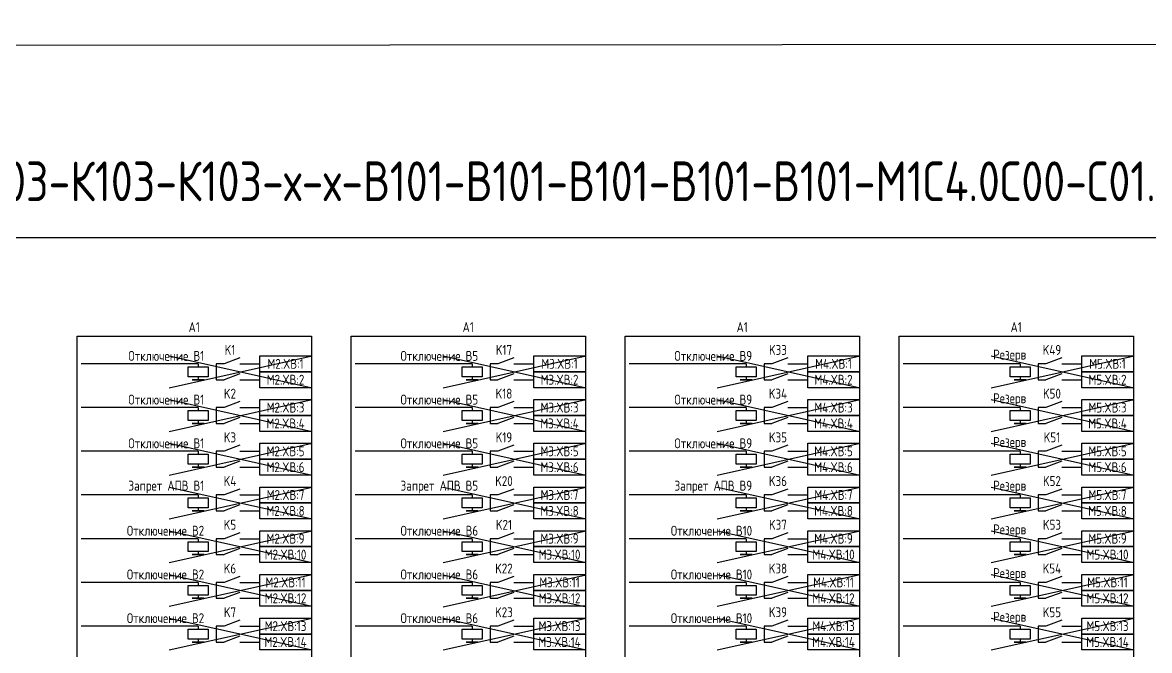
# Model space of a CAD drawing. Header units: millimetres. Extents: x -1043 to 5194, y -96 to 1568.
# Drawn here: x -706.3 to -422.5, y 460 to 618 of the extents above; entities that cross this region are included whole.
import ezdxf

# ---------------------------------------------------------------- set-up
doc = ezdxf.new("R2010")
doc.units = ezdxf.units.MM
doc.styles.add('Gost_type_A', font='GOST_A.TTF')

msp = doc.modelspace()

# ---------------------------------------------------------------- linework, layer by layer
at = {"color": 210}
for p, q in [((-669.37, 534.12), (-633.37, 526.12)), ((-669.37, 526.12), (-633.37, 534.12)), ((-600.37, 534.12), (-564.37, 526.12)), ((-600.37, 526.12), (-564.37, 534.12)), ((-531.37, 534.12), (-495.37, 526.12)), ((-531.37, 526.12), (-495.37, 534.12)), ((-531.37, 534.12), (-495.37, 526.12)), ((-531.37, 526.12), (-495.37, 534.12)), ((-669.37, 523.12), (-633.37, 515.12)), ((-669.37, 515.12), (-633.37, 523.12)), ((-600.37, 523.12), (-564.37, 515.12)), ((-600.37, 515.12), (-564.37, 523.12)), ((-531.37, 523.12), (-495.37, 515.12)), ((-531.37, 515.12), (-495.37, 523.12)), ((-669.37, 512.12), (-633.37, 504.12)), ((-669.37, 504.12), (-633.37, 512.12)), ((-600.37, 512.12), (-564.37, 504.12)), ((-600.37, 504.12), (-564.37, 512.12)), ((-531.37, 512.12), (-495.37, 504.12)), ((-531.37, 504.12), (-495.37, 512.12)), ((-669.37, 501.12), (-633.37, 493.12)), ((-669.37, 493.12), (-633.37, 501.12)), ((-600.37, 501.12), (-564.37, 493.12)), ((-600.37, 493.12), (-564.37, 501.12)), ((-531.37, 501.12), (-495.37, 493.12)), ((-531.37, 493.12), (-495.37, 501.12)), ((-669.37, 490.12), (-633.37, 482.12)), ((-669.37, 482.12), (-633.37, 490.12)), ((-600.37, 490.12), (-564.37, 482.12)), ((-600.37, 482.12), (-564.37, 490.12)), ((-531.37, 490.12), (-495.37, 482.12)), ((-531.37, 482.12), (-495.37, 490.12)), ((-669.37, 479.12), (-633.37, 471.12)), ((-669.37, 471.12), (-633.37, 479.12)), ((-600.37, 479), (-564.37, 471)), ((-600.37, 471), (-564.37, 479)), ((-531.37, 479.12), (-495.37, 471.12)), ((-531.37, 471.12), (-495.37, 479.12)), ((-669.37, 468.12), (-633.37, 460.12)), ((-669.37, 460.12), (-633.37, 468.12)), ((-600.37, 468.12), (-564.37, 460.12)), ((-600.37, 460.12), (-564.37, 468.12)), ((-531.37, 468.12), (-495.37, 460.12)), ((-531.37, 460.12), (-495.37, 468.12))]:
    msp.add_line(p, q, dxfattribs=at)
at = {"ltscale": 4.32}
for p, q in [((-651.56, 533.62), (-655.56, 532.12)), ((-582.56, 533.62), (-586.56, 532.12)), ((-513.56, 533.62), (-517.56, 532.12)), ((-444.56, 533.62), (-448.56, 532.12)), ((-651.56, 529.62), (-655.56, 528.12)), ((-582.56, 529.62), (-586.56, 528.12)), ((-513.56, 529.62), (-517.56, 528.12)), ((-444.56, 529.62), (-448.56, 528.12)), ((-651.56, 522.62), (-655.56, 521.12)), ((-582.56, 522.62), (-586.56, 521.12)), ((-513.56, 522.62), (-517.56, 521.12)), ((-444.56, 522.62), (-448.56, 521.12)), ((-651.56, 518.62), (-655.56, 517.12)), ((-582.56, 518.62), (-586.56, 517.12)), ((-513.56, 518.62), (-517.56, 517.12)), ((-444.56, 518.62), (-448.56, 517.12)), ((-651.56, 511.62), (-655.56, 510.12)), ((-582.56, 511.62), (-586.56, 510.12)), ((-513.56, 511.62), (-517.56, 510.12)), ((-444.56, 511.62), (-448.56, 510.12)), ((-651.56, 507.62), (-655.56, 506.12)), ((-582.56, 507.62), (-586.56, 506.12)), ((-513.56, 507.62), (-517.56, 506.12)), ((-444.56, 507.62), (-448.56, 506.12)), ((-651.56, 500.62), (-655.56, 499.12)), ((-582.56, 500.62), (-586.56, 499.12)), ((-513.56, 500.62), (-517.56, 499.12)), ((-444.56, 500.62), (-448.56, 499.12)), ((-651.56, 496.62), (-655.56, 495.12)), ((-582.56, 496.62), (-586.56, 495.12)), ((-513.56, 496.62), (-517.56, 495.12)), ((-444.56, 496.62), (-448.56, 495.12)), ((-651.56, 489.62), (-655.56, 488.12)), ((-582.56, 489.62), (-586.56, 488.12)), ((-513.56, 489.62), (-517.56, 488.12)), ((-444.56, 489.62), (-448.56, 488.12)), ((-651.56, 485.62), (-655.56, 484.12)), ((-582.56, 485.62), (-586.56, 484.12)), ((-513.56, 485.62), (-517.56, 484.12)), ((-444.56, 485.62), (-448.56, 484.12)), ((-651.56, 478.62), (-655.56, 477.12)), ((-582.56, 478.62), (-586.56, 477.12)), ((-513.56, 478.62), (-517.56, 477.12)), ((-444.56, 478.62), (-448.56, 477.12)), ((-651.56, 474.62), (-655.56, 473.12)), ((-582.56, 474.62), (-586.56, 473.12)), ((-513.56, 474.62), (-517.56, 473.12)), ((-444.56, 474.62), (-448.56, 473.12)), ((-651.56, 467.62), (-655.56, 466.12)), ((-582.56, 467.62), (-586.56, 466.12)), ((-513.56, 467.62), (-517.56, 466.12)), ((-444.56, 467.62), (-448.56, 466.12)), ((-651.56, 463.62), (-655.56, 462.12)), ((-582.56, 463.62), (-586.56, 462.12)), ((-513.56, 463.62), (-517.56, 462.12)), ((-444.56, 463.62), (-448.56, 462.12))]:
    msp.add_line(p, q, dxfattribs=at)
at = {"color": 3}
for p, q in [((-462.37, 534.12), (-426.37, 526.12)), ((-462.37, 526.12), (-426.37, 534.12)), ((-462.37, 523.12), (-426.37, 515.12)), ((-462.37, 515.12), (-426.37, 523.12)), ((-462.37, 512.12), (-426.37, 504.12)), ((-462.37, 504.12), (-426.37, 512.12)), ((-462.37, 501.12), (-426.37, 493.12)), ((-462.37, 493.12), (-426.37, 501.12)), ((-462.37, 490.12), (-426.37, 482.12)), ((-462.37, 482.12), (-426.37, 490.12)), ((-462.37, 479.12), (-426.37, 471.12)), ((-462.37, 471.12), (-426.37, 479.12)), ((-462.37, 468.12), (-426.37, 460.12)), ((-462.37, 460.12), (-426.37, 468.12))]:
    msp.add_line(p, q, dxfattribs=at)
for p, q in [((-662.06, 532.12), (-691.56, 532.12)), ((-662.06, 532.12), (-662.06, 531.37)), ((-593.06, 532.12), (-622.56, 532.12)), ((-593.06, 532.12), (-593.06, 531.37)), ((-524.06, 532.12), (-553.56, 532.12)), ((-524.06, 532.12), (-524.06, 531.37)), ((-455.06, 532.12), (-484.56, 532.12)), ((-455.06, 532.12), (-455.06, 531.37)), ((-662.06, 528.87), (-662.06, 528.12)), ((-593.06, 528.87), (-593.06, 528.12)), ((-524.06, 528.87), (-524.06, 528.12)), ((-455.06, 528.87), (-455.06, 528.12)), ((-662.06, 521.12), (-691.56, 521.12)), ((-662.06, 521.12), (-662.06, 520.37)), ((-593.06, 521.12), (-622.56, 521.12)), ((-593.06, 521.12), (-593.06, 520.37)), ((-524.06, 521.12), (-553.56, 521.12)), ((-524.06, 521.12), (-524.06, 520.37)), ((-455.06, 521.12), (-484.56, 521.12)), ((-455.06, 521.12), (-455.06, 520.37)), ((-662.06, 517.87), (-662.06, 517.12)), ((-593.06, 517.87), (-593.06, 517.12)), ((-524.06, 517.87), (-524.06, 517.12)), ((-455.06, 517.87), (-455.06, 517.12)), ((-662.06, 510.12), (-691.56, 510.12)), ((-662.06, 510.12), (-662.06, 509.37)), ((-593.06, 510.12), (-622.56, 510.12)), ((-593.06, 510.12), (-593.06, 509.37)), ((-524.06, 510.12), (-553.56, 510.12)), ((-524.06, 510.12), (-524.06, 509.37)), ((-455.06, 510.12), (-484.56, 510.12)), ((-455.06, 510.12), (-455.06, 509.37)), ((-662.06, 506.87), (-662.06, 506.12)), ((-593.06, 506.87), (-593.06, 506.12)), ((-524.06, 506.87), (-524.06, 506.12)), ((-455.06, 506.87), (-455.06, 506.12)), ((-662.06, 499.12), (-691.56, 499.12)), ((-662.06, 499.12), (-662.06, 498.37)), ((-593.06, 499.12), (-622.56, 499.12)), ((-593.06, 499.12), (-593.06, 498.37)), ((-524.06, 499.12), (-553.56, 499.12)), ((-524.06, 499.12), (-524.06, 498.37)), ((-455.06, 499.12), (-484.56, 499.12)), ((-455.06, 499.12), (-455.06, 498.37)), ((-662.06, 495.87), (-662.06, 495.12)), ((-593.06, 495.87), (-593.06, 495.12)), ((-524.06, 495.87), (-524.06, 495.12)), ((-455.06, 495.87), (-455.06, 495.12)), ((-662.06, 488.12), (-691.56, 488.12)), ((-662.06, 488.12), (-662.06, 487.37)), ((-593.06, 488.12), (-622.56, 488.12)), ((-593.06, 488.12), (-593.06, 487.37)), ((-524.06, 488.12), (-553.56, 488.12)), ((-524.06, 488.12), (-524.06, 487.37)), ((-455.06, 488.12), (-484.56, 488.12)), ((-455.06, 488.12), (-455.06, 487.37)), ((-662.06, 484.87), (-662.06, 484.12)), ((-593.06, 484.87), (-593.06, 484.12)), ((-524.06, 484.87), (-524.06, 484.12)), ((-455.06, 484.87), (-455.06, 484.12)), ((-662.06, 477.12), (-691.56, 477.12)), ((-662.06, 477.12), (-662.06, 476.37)), ((-593.06, 477.12), (-622.56, 477.12)), ((-593.06, 477.12), (-593.06, 476.37)), ((-524.06, 477.12), (-553.56, 477.12)), ((-524.06, 477.12), (-524.06, 476.37)), ((-455.06, 477.12), (-484.56, 477.12)), ((-455.06, 477.12), (-455.06, 476.37)), ((-662.06, 473.87), (-662.06, 473.12)), ((-593.06, 473.87), (-593.06, 473.12)), ((-524.06, 473.87), (-524.06, 473.12)), ((-455.06, 473.87), (-455.06, 473.12)), ((-662.06, 466.12), (-691.56, 466.12)), ((-662.06, 466.12), (-662.06, 465.37)), ((-593.06, 466.12), (-622.56, 466.12)), ((-593.06, 466.12), (-593.06, 465.37)), ((-524.06, 466.12), (-553.56, 466.12)), ((-524.06, 466.12), (-524.06, 465.37)), ((-455.06, 466.12), (-484.56, 466.12)), ((-455.06, 466.12), (-455.06, 465.37)), ((-662.06, 462.87), (-662.06, 462.12)), ((-593.06, 462.87), (-593.06, 462.12)), ((-524.06, 462.87), (-524.06, 462.12)), ((-455.06, 462.87), (-455.06, 462.12))]:
    msp.add_line(p, q)
at = {"ltscale": 1.08}
for p, q in [((-655.56, 532.12), (-657.56, 532.12)), ((-657.56, 532.12), (-657.56, 528.12)), ((-651.56, 532.12), (-646.56, 532.12)), ((-586.56, 532.12), (-588.56, 532.12)), ((-588.56, 532.12), (-588.56, 528.12)), ((-582.56, 532.12), (-577.56, 532.12)), ((-517.56, 532.12), (-519.56, 532.12)), ((-519.56, 532.12), (-519.56, 528.12)), ((-513.56, 532.12), (-508.56, 532.12)), ((-448.56, 532.12), (-450.56, 532.12)), ((-450.56, 532.12), (-450.56, 528.12)), ((-444.56, 532.12), (-439.56, 532.12)), ((-657.56, 528.12), (-655.56, 528.12)), ((-651.56, 528.12), (-646.56, 528.12)), ((-588.56, 528.12), (-586.56, 528.12)), ((-582.56, 528.12), (-577.56, 528.12)), ((-519.56, 528.12), (-517.56, 528.12)), ((-513.56, 528.12), (-508.56, 528.12)), ((-450.56, 528.12), (-448.56, 528.12)), ((-444.56, 528.12), (-439.56, 528.12)), ((-655.56, 521.12), (-657.56, 521.12)), ((-657.56, 521.12), (-657.56, 517.12)), ((-651.56, 521.12), (-646.56, 521.12)), ((-586.56, 521.12), (-588.56, 521.12)), ((-588.56, 521.12), (-588.56, 517.12)), ((-582.56, 521.12), (-577.56, 521.12)), ((-517.56, 521.12), (-519.56, 521.12)), ((-519.56, 521.12), (-519.56, 517.12)), ((-513.56, 521.12), (-508.56, 521.12)), ((-448.56, 521.12), (-450.56, 521.12)), ((-450.56, 521.12), (-450.56, 517.12)), ((-444.56, 521.12), (-439.56, 521.12)), ((-657.56, 517.12), (-655.56, 517.12)), ((-651.56, 517.12), (-646.56, 517.12)), ((-588.56, 517.12), (-586.56, 517.12)), ((-582.56, 517.12), (-577.56, 517.12)), ((-519.56, 517.12), (-517.56, 517.12)), ((-513.56, 517.12), (-508.56, 517.12)), ((-450.56, 517.12), (-448.56, 517.12)), ((-444.56, 517.12), (-439.56, 517.12)), ((-655.56, 510.12), (-657.56, 510.12)), ((-657.56, 510.12), (-657.56, 506.12)), ((-651.56, 510.12), (-646.56, 510.12)), ((-586.56, 510.12), (-588.56, 510.12)), ((-588.56, 510.12), (-588.56, 506.12)), ((-582.56, 510.12), (-577.56, 510.12)), ((-517.56, 510.12), (-519.56, 510.12)), ((-519.56, 510.12), (-519.56, 506.12)), ((-513.56, 510.12), (-508.56, 510.12)), ((-448.56, 510.12), (-450.56, 510.12)), ((-450.56, 510.12), (-450.56, 506.12)), ((-444.56, 510.12), (-439.56, 510.12)), ((-657.56, 506.12), (-655.56, 506.12)), ((-651.56, 506.12), (-646.56, 506.12)), ((-588.56, 506.12), (-586.56, 506.12)), ((-582.56, 506.12), (-577.56, 506.12)), ((-519.56, 506.12), (-517.56, 506.12)), ((-513.56, 506.12), (-508.56, 506.12)), ((-450.56, 506.12), (-448.56, 506.12)), ((-444.56, 506.12), (-439.56, 506.12)), ((-655.56, 499.12), (-657.56, 499.12)), ((-657.56, 499.12), (-657.56, 495.12)), ((-651.56, 499.12), (-646.56, 499.12)), ((-586.56, 499.12), (-588.56, 499.12)), ((-588.56, 499.12), (-588.56, 495.12)), ((-582.56, 499.12), (-577.56, 499.12)), ((-517.56, 499.12), (-519.56, 499.12)), ((-519.56, 499.12), (-519.56, 495.12)), ((-513.56, 499.12), (-508.56, 499.12)), ((-448.56, 499.12), (-450.56, 499.12)), ((-450.56, 499.12), (-450.56, 495.12)), ((-444.56, 499.12), (-439.56, 499.12)), ((-657.56, 495.12), (-655.56, 495.12)), ((-651.56, 495.12), (-646.56, 495.12)), ((-588.56, 495.12), (-586.56, 495.12)), ((-582.56, 495.12), (-577.56, 495.12)), ((-519.56, 495.12), (-517.56, 495.12)), ((-513.56, 495.12), (-508.56, 495.12)), ((-450.56, 495.12), (-448.56, 495.12)), ((-444.56, 495.12), (-439.56, 495.12)), ((-655.56, 488.12), (-657.56, 488.12)), ((-657.56, 488.12), (-657.56, 484.12)), ((-651.56, 488.12), (-646.56, 488.12)), ((-586.56, 488.12), (-588.56, 488.12)), ((-588.56, 488.12), (-588.56, 484.12)), ((-582.56, 488.12), (-577.56, 488.12)), ((-517.56, 488.12), (-519.56, 488.12)), ((-519.56, 488.12), (-519.56, 484.12)), ((-513.56, 488.12), (-508.56, 488.12)), ((-448.56, 488.12), (-450.56, 488.12)), ((-450.56, 488.12), (-450.56, 484.12)), ((-444.56, 488.12), (-439.56, 488.12)), ((-657.56, 484.12), (-655.56, 484.12)), ((-651.56, 484.12), (-646.56, 484.12)), ((-588.56, 484.12), (-586.56, 484.12)), ((-582.56, 484.12), (-577.56, 484.12)), ((-519.56, 484.12), (-517.56, 484.12)), ((-513.56, 484.12), (-508.56, 484.12)), ((-450.56, 484.12), (-448.56, 484.12)), ((-444.56, 484.12), (-439.56, 484.12)), ((-655.56, 477.12), (-657.56, 477.12)), ((-657.56, 477.12), (-657.56, 473.12)), ((-651.56, 477.12), (-646.56, 477.12)), ((-586.56, 477.12), (-588.56, 477.12)), ((-588.56, 477.12), (-588.56, 473.12)), ((-582.56, 477.12), (-577.56, 477.12)), ((-517.56, 477.12), (-519.56, 477.12)), ((-519.56, 477.12), (-519.56, 473.12)), ((-513.56, 477.12), (-508.56, 477.12)), ((-448.56, 477.12), (-450.56, 477.12)), ((-450.56, 477.12), (-450.56, 473.12)), ((-444.56, 477.12), (-439.56, 477.12)), ((-657.56, 473.12), (-655.56, 473.12)), ((-651.56, 473.12), (-646.56, 473.12)), ((-588.56, 473.12), (-586.56, 473.12)), ((-582.56, 473.12), (-577.56, 473.12)), ((-519.56, 473.12), (-517.56, 473.12)), ((-513.56, 473.12), (-508.56, 473.12)), ((-450.56, 473.12), (-448.56, 473.12)), ((-444.56, 473.12), (-439.56, 473.12)), ((-655.56, 466.12), (-657.56, 466.12)), ((-657.56, 466.12), (-657.56, 462.12)), ((-651.56, 466.12), (-646.56, 466.12)), ((-586.56, 466.12), (-588.56, 466.12)), ((-588.56, 466.12), (-588.56, 462.12)), ((-582.56, 466.12), (-577.56, 466.12)), ((-517.56, 466.12), (-519.56, 466.12)), ((-519.56, 466.12), (-519.56, 462.12)), ((-513.56, 466.12), (-508.56, 466.12)), ((-448.56, 466.12), (-450.56, 466.12)), ((-450.56, 466.12), (-450.56, 462.12)), ((-444.56, 466.12), (-439.56, 466.12)), ((-657.56, 462.12), (-655.56, 462.12)), ((-651.56, 462.12), (-646.56, 462.12)), ((-588.56, 462.12), (-586.56, 462.12)), ((-582.56, 462.12), (-577.56, 462.12)), ((-519.56, 462.12), (-517.56, 462.12)), ((-513.56, 462.12), (-508.56, 462.12)), ((-450.56, 462.12), (-448.56, 462.12)), ((-444.56, 462.12), (-439.56, 462.12))]:
    msp.add_line(p, q, dxfattribs=at)
for points in [[(-1042.57, 612), (5193.89, 618), (5193.89, -90), (-1042.57, -96)], [(-840, 563.88), (460.25, 563.88), (460.25, 325), (-840, 325)], [(-692.56, 539.12), (-633.56, 539.12), (-633.56, 354.12), (-692.56, 354.12)], [(-623.56, 539.12), (-564.56, 539.12), (-564.56, 354.12), (-623.56, 354.12)], [(-554.56, 539.12), (-495.56, 539.12), (-495.56, 354.12), (-554.56, 354.12)], [(-485.56, 539.12), (-426.56, 539.12), (-426.56, 354.12), (-485.56, 354.12)], [(-646.56, 534.12), (-633.56, 534.12), (-633.56, 530.12), (-646.56, 530.12)], [(-577.56, 534.12), (-564.56, 534.12), (-564.56, 530.12), (-577.56, 530.12)], [(-508.56, 534.12), (-495.56, 534.12), (-495.56, 530.12), (-508.56, 530.12)], [(-439.56, 534.12), (-426.56, 534.12), (-426.56, 530.12), (-439.56, 530.12)], [(-659.56, 531.37), (-659.56, 528.87), (-664.56, 528.87), (-664.56, 531.37)], [(-590.56, 531.37), (-590.56, 528.87), (-595.56, 528.87), (-595.56, 531.37)], [(-521.56, 531.37), (-521.56, 528.87), (-526.56, 528.87), (-526.56, 531.37)], [(-452.56, 531.37), (-452.56, 528.87), (-457.56, 528.87), (-457.56, 531.37)], [(-660.56, 528.12), (-663.56, 528.12)], [(-646.56, 530.12), (-633.56, 530.12), (-633.56, 526.12), (-646.56, 526.12)], [(-591.56, 528.12), (-594.56, 528.12)], [(-577.56, 530.12), (-564.56, 530.12), (-564.56, 526.12), (-577.56, 526.12)], [(-522.56, 528.12), (-525.56, 528.12)], [(-508.56, 530.12), (-495.56, 530.12), (-495.56, 526.12), (-508.56, 526.12)], [(-453.56, 528.12), (-456.56, 528.12)], [(-439.56, 530.12), (-426.56, 530.12), (-426.56, 526.12), (-439.56, 526.12)], [(-646.56, 523.12), (-633.56, 523.12), (-633.56, 519.12), (-646.56, 519.12)], [(-577.56, 523.12), (-564.56, 523.12), (-564.56, 519.12), (-577.56, 519.12)], [(-508.56, 523.12), (-495.56, 523.12), (-495.56, 519.12), (-508.56, 519.12)], [(-439.56, 523.12), (-426.56, 523.12), (-426.56, 519.12), (-439.56, 519.12)], [(-659.56, 520.37), (-659.56, 517.87), (-664.56, 517.87), (-664.56, 520.37)], [(-590.56, 520.37), (-590.56, 517.87), (-595.56, 517.87), (-595.56, 520.37)], [(-521.56, 520.37), (-521.56, 517.87), (-526.56, 517.87), (-526.56, 520.37)], [(-452.56, 520.37), (-452.56, 517.87), (-457.56, 517.87), (-457.56, 520.37)], [(-660.56, 517.12), (-663.56, 517.12)], [(-646.56, 519.12), (-633.56, 519.12), (-633.56, 515.12), (-646.56, 515.12)], [(-591.56, 517.12), (-594.56, 517.12)], [(-577.56, 519.12), (-564.56, 519.12), (-564.56, 515.12), (-577.56, 515.12)], [(-522.56, 517.12), (-525.56, 517.12)], [(-508.56, 519.12), (-495.56, 519.12), (-495.56, 515.12), (-508.56, 515.12)], [(-453.56, 517.12), (-456.56, 517.12)], [(-439.56, 519.12), (-426.56, 519.12), (-426.56, 515.12), (-439.56, 515.12)], [(-646.56, 512.12), (-633.56, 512.12), (-633.56, 508.12), (-646.56, 508.12)], [(-577.56, 512.12), (-564.56, 512.12), (-564.56, 508.12), (-577.56, 508.12)], [(-508.56, 512.12), (-495.56, 512.12), (-495.56, 508.12), (-508.56, 508.12)], [(-439.56, 512.12), (-426.56, 512.12), (-426.56, 508.12), (-439.56, 508.12)], [(-659.56, 509.37), (-659.56, 506.87), (-664.56, 506.87), (-664.56, 509.37)], [(-646.56, 508.12), (-633.56, 508.12), (-633.56, 504.12), (-646.56, 504.12)], [(-590.56, 509.37), (-590.56, 506.87), (-595.56, 506.87), (-595.56, 509.37)], [(-577.56, 508.12), (-564.56, 508.12), (-564.56, 504.12), (-577.56, 504.12)], [(-521.56, 509.37), (-521.56, 506.87), (-526.56, 506.87), (-526.56, 509.37)], [(-508.56, 508.12), (-495.56, 508.12), (-495.56, 504.12), (-508.56, 504.12)], [(-452.56, 509.37), (-452.56, 506.87), (-457.56, 506.87), (-457.56, 509.37)], [(-439.56, 508.12), (-426.56, 508.12), (-426.56, 504.12), (-439.56, 504.12)], [(-660.56, 506.12), (-663.56, 506.12)], [(-591.56, 506.12), (-594.56, 506.12)], [(-522.56, 506.12), (-525.56, 506.12)], [(-453.56, 506.12), (-456.56, 506.12)], [(-646.56, 501.12), (-633.56, 501.12), (-633.56, 497.12), (-646.56, 497.12)], [(-577.56, 501.12), (-564.56, 501.12), (-564.56, 497.12), (-577.56, 497.12)], [(-508.56, 501.12), (-495.56, 501.12), (-495.56, 497.12), (-508.56, 497.12)], [(-439.56, 501.12), (-426.56, 501.12), (-426.56, 497.12), (-439.56, 497.12)], [(-659.56, 498.37), (-659.56, 495.87), (-664.56, 495.87), (-664.56, 498.37)], [(-646.56, 497.12), (-633.56, 497.12), (-633.56, 493.12), (-646.56, 493.12)], [(-590.56, 498.37), (-590.56, 495.87), (-595.56, 495.87), (-595.56, 498.37)], [(-577.56, 497.12), (-564.56, 497.12), (-564.56, 493.12), (-577.56, 493.12)], [(-521.56, 498.37), (-521.56, 495.87), (-526.56, 495.87), (-526.56, 498.37)], [(-508.56, 497.12), (-495.56, 497.12), (-495.56, 493.12), (-508.56, 493.12)], [(-452.56, 498.37), (-452.56, 495.87), (-457.56, 495.87), (-457.56, 498.37)], [(-439.56, 497.12), (-426.56, 497.12), (-426.56, 493.12), (-439.56, 493.12)], [(-660.56, 495.12), (-663.56, 495.12)], [(-591.56, 495.12), (-594.56, 495.12)], [(-522.56, 495.12), (-525.56, 495.12)], [(-453.56, 495.12), (-456.56, 495.12)], [(-646.56, 490.12), (-633.56, 490.12), (-633.56, 486.12), (-646.56, 486.12)], [(-577.56, 490.12), (-564.56, 490.12), (-564.56, 486.12), (-577.56, 486.12)], [(-508.56, 490.12), (-495.56, 490.12), (-495.56, 486.12), (-508.56, 486.12)], [(-439.56, 490.12), (-426.56, 490.12), (-426.56, 486.12), (-439.56, 486.12)], [(-659.56, 487.37), (-659.56, 484.87), (-664.56, 484.87), (-664.56, 487.37)], [(-646.56, 486.12), (-633.56, 486.12), (-633.56, 482.12), (-646.56, 482.12)], [(-590.56, 487.37), (-590.56, 484.87), (-595.56, 484.87), (-595.56, 487.37)], [(-577.56, 486.12), (-564.56, 486.12), (-564.56, 482.12), (-577.56, 482.12)], [(-521.56, 487.37), (-521.56, 484.87), (-526.56, 484.87), (-526.56, 487.37)], [(-508.56, 486.12), (-495.56, 486.12), (-495.56, 482.12), (-508.56, 482.12)], [(-452.56, 487.37), (-452.56, 484.87), (-457.56, 484.87), (-457.56, 487.37)], [(-439.56, 486.12), (-426.56, 486.12), (-426.56, 482.12), (-439.56, 482.12)], [(-660.56, 484.12), (-663.56, 484.12)], [(-591.56, 484.12), (-594.56, 484.12)], [(-522.56, 484.12), (-525.56, 484.12)], [(-453.56, 484.12), (-456.56, 484.12)], [(-646.56, 479.12), (-633.56, 479.12), (-633.56, 475.12), (-646.56, 475.12)], [(-577.56, 479.12), (-564.56, 479.12), (-564.56, 475.12), (-577.56, 475.12)], [(-508.56, 479.12), (-495.56, 479.12), (-495.56, 475.12), (-508.56, 475.12)], [(-439.56, 479.12), (-426.56, 479.12), (-426.56, 475.12), (-439.56, 475.12)], [(-659.56, 476.37), (-659.56, 473.87), (-664.56, 473.87), (-664.56, 476.37)], [(-646.56, 475.12), (-633.56, 475.12), (-633.56, 471.12), (-646.56, 471.12)], [(-590.56, 476.37), (-590.56, 473.87), (-595.56, 473.87), (-595.56, 476.37)], [(-577.56, 475.12), (-564.56, 475.12), (-564.56, 471.12), (-577.56, 471.12)], [(-521.56, 476.37), (-521.56, 473.87), (-526.56, 473.87), (-526.56, 476.37)], [(-508.56, 475.12), (-495.56, 475.12), (-495.56, 471.12), (-508.56, 471.12)], [(-452.56, 476.37), (-452.56, 473.87), (-457.56, 473.87), (-457.56, 476.37)], [(-439.56, 475.12), (-426.56, 475.12), (-426.56, 471.12), (-439.56, 471.12)], [(-660.56, 473.12), (-663.56, 473.12)], [(-591.56, 473.12), (-594.56, 473.12)], [(-522.56, 473.12), (-525.56, 473.12)], [(-453.56, 473.12), (-456.56, 473.12)], [(-646.56, 468.12), (-633.56, 468.12), (-633.56, 464.12), (-646.56, 464.12)], [(-577.56, 468.12), (-564.56, 468.12), (-564.56, 464.12), (-577.56, 464.12)], [(-508.56, 468.12), (-495.56, 468.12), (-495.56, 464.12), (-508.56, 464.12)], [(-439.56, 468.12), (-426.56, 468.12), (-426.56, 464.12), (-439.56, 464.12)], [(-659.56, 465.37), (-659.56, 462.87), (-664.56, 462.87), (-664.56, 465.37)], [(-646.56, 464.12), (-633.56, 464.12), (-633.56, 460.12), (-646.56, 460.12)], [(-590.56, 465.37), (-590.56, 462.87), (-595.56, 462.87), (-595.56, 465.37)], [(-577.56, 464.12), (-564.56, 464.12), (-564.56, 460.12), (-577.56, 460.12)], [(-521.56, 465.37), (-521.56, 462.87), (-526.56, 462.87), (-526.56, 465.37)], [(-508.56, 464.12), (-495.56, 464.12), (-495.56, 460.12), (-508.56, 460.12)], [(-452.56, 465.37), (-452.56, 462.87), (-457.56, 462.87), (-457.56, 465.37)], [(-439.56, 464.12), (-426.56, 464.12), (-426.56, 460.12), (-439.56, 460.12)], [(-660.56, 462.12), (-663.56, 462.12)], [(-591.56, 462.12), (-594.56, 462.12)], [(-522.56, 462.12), (-525.56, 462.12)], [(-453.56, 462.12), (-456.56, 462.12)]]:
    msp.add_lwpolyline(points, close=True)

# ---------------------------------------------------------------- texts
at = {"line_spacing_factor": 0.9, "style": 'Gost_type_A'}
for s, insert, char_height, width, attachment_point in [('ЮНИТ-М519-ДЗШ-Р102-К103-К103-К103-х-х-В101-В101-В101-В101-В101-М1С4.0С00-С01.03', (-839.73, 571), 10, 855, 7), ('A1', (-663.06, 540.12), 2.5, 59, 8), ('A1', (-594.06, 540.12), 2.5, 59, 8), ('A1', (-525.06, 540.12), 2.5, 59, 8), ('A1', (-456.06, 540.12), 2.5, 59, 8)]:
    msp.add_mtext(s, dxfattribs=dict(at, insert=insert, char_height=char_height, width=width, attachment_point=attachment_point))
at = {"char_height": 2.5, "style": 'Gost_type_A'}
for s, insert, width, attachment_point in [('K1', (-654.06, 535.62), 5, 5), ('K17', (-585.06, 535.62), 5, 5), ('K33', (-516.06, 535.62), 5, 5), ('K49', (-447.06, 535.62), 5, 5), ('Отключение В1', (-660.56, 534.12), 31.0015, 6), ('Отключение В5', (-591.56, 534.12), 31.0015, 6), ('Отключение В9', (-522.56, 534.12), 31.0015, 6), ('Резерв', (-453.56, 534.12), 31.0015, 6), ('M2.XВ:1', (-640.06, 532.12), 13, 5), ('M3.XВ:1', (-571.06, 532.12), 13, 5), ('M4.XВ:1', (-502.06, 532.12), 13, 5), ('M5.XВ:1', (-433.06, 532.12), 13, 5), ('M2.XВ:2', (-640.06, 528.12), 13, 5), ('M3.XВ:2', (-571.06, 528.12), 13, 5), ('M4.XВ:2', (-502.06, 528.12), 13, 5), ('M5.XВ:2', (-433.06, 528.12), 13, 5), ('K2', (-654.06, 524.62), 5, 5), ('K18', (-585.06, 524.62), 5, 5), ('K34', (-516.06, 524.62), 5, 5), ('K50', (-447.06, 524.62), 5, 5), ('Отключение В1', (-660.56, 523.12), 31.0015, 6), ('M2.XВ:3', (-640.06, 521.12), 13, 5), ('Отключение В5', (-591.56, 523.12), 31.0015, 6), ('M3.XВ:3', (-571.06, 521.12), 13, 5), ('Отключение В9', (-522.56, 523.12), 31.0015, 6), ('M4.XВ:3', (-502.06, 521.12), 13, 5), ('Резерв', (-453.56, 523.12), 31.0015, 6), ('M5.XВ:3', (-433.06, 521.12), 13, 5), ('M2.XВ:4', (-640.06, 517.12), 13, 5), ('M3.XВ:4', (-571.06, 517.12), 13, 5), ('M4.XВ:4', (-502.06, 517.12), 13, 5), ('M5.XВ:4', (-433.06, 517.12), 13, 5), ('K3', (-654.06, 513.62), 5, 5), ('K19', (-585.06, 513.62), 5, 5), ('K35', (-516.06, 513.62), 5, 5), ('Резерв', (-453.56, 512.12), 31.0015, 6), ('K51', (-447.06, 513.62), 5, 5), ('Отключение В1', (-660.56, 512.12), 31.0015, 6), ('M2.XВ:5', (-640.06, 510.12), 13, 5), ('Отключение В5', (-591.56, 512.12), 31.0015, 6), ('M3.XВ:5', (-571.06, 510.12), 13, 5), ('Отключение В9', (-522.56, 512.12), 31.0015, 6), ('M4.XВ:5', (-502.06, 510.12), 13, 5), ('M5.XВ:5', (-433.06, 510.12), 13, 5), ('M2.XВ:6', (-640.06, 506.12), 13, 5), ('M3.XВ:6', (-571.06, 506.12), 13, 5), ('M4.XВ:6', (-502.06, 506.12), 13, 5), ('M5.XВ:6', (-433.06, 506.12), 13, 5), ('Запрет АПВ В1', (-660.56, 501.12), 31.0015, 6), ('K4', (-654.06, 502.62), 5, 5), ('Запрет АПВ В5', (-591.56, 501.12), 31.0015, 6), ('K20', (-585.06, 502.62), 5, 5), ('Запрет АПВ В9', (-522.56, 501.12), 31.0015, 6), ('K36', (-516.06, 502.62), 5, 5), ('Резерв', (-453.56, 501.12), 31.0015, 6), ('K52', (-447.06, 502.62), 5, 5), ('M2.XВ:7', (-640.06, 499.12), 13, 5), ('M3.XВ:7', (-571.06, 499.12), 13, 5), ('M4.XВ:7', (-502.06, 499.12), 13, 5), ('M5.XВ:7', (-433.06, 499.12), 13, 5), ('M2.XВ:8', (-640.06, 495.12), 13, 5), ('M3.XВ:8', (-571.06, 495.12), 13, 5), ('M4.XВ:8', (-502.06, 495.12), 13, 5), ('M5.XВ:8', (-433.06, 495.12), 13, 5), ('Отключение В2', (-660.56, 490.12), 31.0015, 6), ('K5', (-654.06, 491.62), 5, 5), ('Отключение В6', (-591.56, 490.12), 31.0015, 6), ('K21', (-585.06, 491.62), 5, 5), ('Отключение В10', (-522.56, 490.12), 31.0015, 6), ('K37', (-516.06, 491.62), 5, 5), ('Резерв', (-453.56, 490.12), 31.0015, 6), ('K53', (-447.06, 491.62), 5, 5), ('M2.XВ:9', (-640.06, 488.12), 13, 5), ('M3.XВ:9', (-571.06, 488.12), 13, 5), ('M4.XВ:9', (-502.06, 488.12), 13, 5), ('M5.XВ:9', (-433.06, 488.12), 13, 5), ('M2.XВ:10', (-640.06, 484.12), 13, 5), ('M3.XВ:10', (-571.06, 484.12), 13, 5), ('M4.XВ:10', (-502.06, 484.12), 13, 5), ('M5.XВ:10', (-433.06, 484.12), 13, 5), ('Отключение В2', (-660.56, 479.12), 31.0015, 6), ('K6', (-654.06, 480.62), 5, 5), ('Отключение В6', (-591.56, 479.12), 31.0015, 6), ('K22', (-585.06, 480.62), 5, 5), ('Отключение В10', (-522.56, 479.12), 31.0015, 6), ('K38', (-516.06, 480.62), 5, 5), ('Резерв', (-453.56, 479.12), 31.0015, 6), ('K54', (-447.06, 480.62), 5, 5), ('M2.XВ:11', (-640.06, 477.12), 13, 5), ('M3.XВ:11', (-571.06, 477.12), 13, 5), ('M4.XВ:11', (-502.06, 477.12), 13, 5), ('M5.XВ:11', (-433.06, 477.12), 13, 5), ('M2.XВ:12', (-640.06, 473.12), 13, 5), ('M3.XВ:12', (-571.06, 473.12), 13, 5), ('M4.XВ:12', (-502.06, 473.12), 13, 5), ('M5.XВ:12', (-433.06, 473.12), 13, 5), ('Отключение В2', (-660.56, 468.12), 31.0015, 6), ('K7', (-654.06, 469.62), 5, 5), ('Отключение В6', (-591.56, 468.12), 31.0015, 6), ('K23', (-585.06, 469.62), 5, 5), ('Отключение В10', (-522.56, 468.12), 31.0015, 6), ('K39', (-516.06, 469.62), 5, 5), ('Резерв', (-453.56, 468.12), 31.0015, 6), ('K55', (-447.06, 469.62), 5, 5), ('M2.XВ:13', (-640.06, 466.12), 13, 5), ('M3.XВ:13', (-571.06, 466.12), 13, 5), ('M4.XВ:13', (-502.06, 466.12), 13, 5), ('M5.XВ:13', (-433.06, 466.12), 13, 5), ('M2.XВ:14', (-640.06, 462.12), 13, 5), ('M3.XВ:14', (-571.06, 462.12), 13, 5), ('M4.XВ:14', (-502.06, 462.12), 13, 5), ('M5.XВ:14', (-433.06, 462.12), 13, 5)]:
    msp.add_mtext(s, dxfattribs=dict(at, insert=insert, width=width, attachment_point=attachment_point))

doc.saveas('drawing.dxf')
